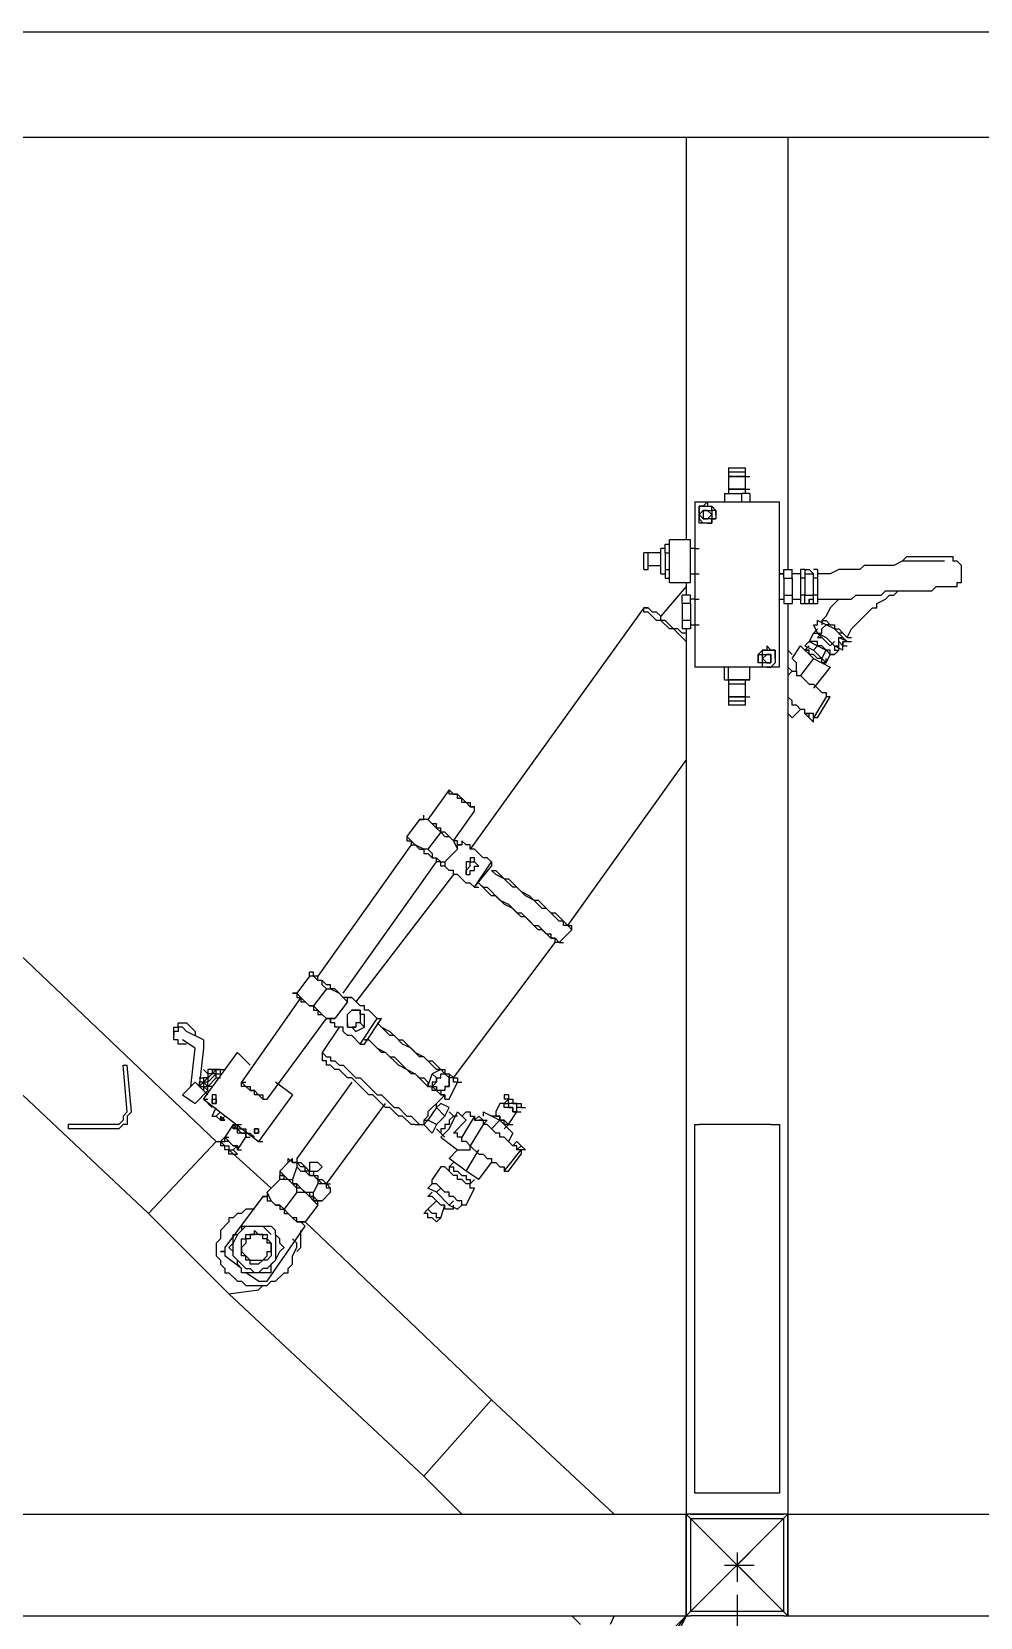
# Model space of a CAD drawing. Extents: x 41 to 1544, y 35 to 1189.
# Drawn here: x 1331.4 to 1385.1, y 559.8 to 649.7 of the extents above; entities that cross this region are included whole.
import ezdxf

# ---------------------------------------------------------------- set-up
doc = ezdxf.new("R2010")
doc.units = 0
doc.layers.add('2345-64C-02_Sort_layout', color=7, linetype='CONTINUOUS')

msp = doc.modelspace()

# ---------------------------------------------------------------- linework, layer by layer
at = {"layer": '2345-64C-02_Sort_layout', "color": 7}
for points in [[(1225.2, 649.68), (1415.04, 649.68), (1415.0399, 649.2)], [(1368.48, 643.68), (1225.2, 643.68), (1225.2, 644.16)], [(1415.04, 644.16), (1415.0399, 643.68), (1374.24, 643.68)], [(1368.48, 643.68), (1368.48, 620.88)], [(1374.24, 643.68), (1368.48, 643.68)], [(1374.24, 643.68), (1374.24, 619.2)], [(1297.4399, 629.04), (1341.84, 586.8)], [(1293.36, 624.72), (1338, 582.72)], [(1370.88, 624.96), (1370.88, 624.72)], [(1370.88, 624.96), (1370.88, 624.96)], [(1370.88, 624.96), (1371.84, 624.96)], [(1370.88, 624.72), (1370.88, 624.48)], [(1371.84, 624.72), (1370.88, 624.72)], [(1370.88, 624.48), (1371.12, 624.48)], [(1370.88, 624.48), (1370.88, 623.76), (1371.12, 623.76)], [(1370.88, 624.48), (1371.84, 624.48), (1370.88, 624.48)], [(1371.84, 624.72), (1371.84, 624.96)], [(1371.84, 624.96), (1371.84, 624.96)], [(1371.84, 624.48), (1371.84, 624.72)], [(1371.84, 624.48), (1372.08, 624.48)], [(1371.84, 623.76), (1371.84, 624.48)], [(1370.64, 623.52), (1370.64, 623.04)], [(1370.64, 623.52), (1371.6, 623.52)], [(1370.88, 623.76), (1370.88, 623.52)], [(1370.88, 623.76), (1371.84, 623.76), (1370.88, 623.76)], [(1371.6, 623.52), (1371.6, 623.04)], [(1372.08, 623.52), (1371.6, 623.52)], [(1371.84, 623.76), (1372.08, 623.76)], [(1371.84, 623.52), (1371.84, 623.76)], [(1372.08, 623.52), (1372.08, 623.04)], [(1368.96, 623.04), (1368.96, 613.68)], [(1368.96, 623.04), (1369.6801, 623.04), (1373.76, 623.04)], [(1370.16, 622.32), (1370.1599, 622.08), (1369.9199, 622.08), (1369.9199, 621.84), (1369.4399, 621.84), (1369.2, 621.84), (1369.2, 622.32), (1369.2, 622.8), (1369.4399, 622.8)], [(1369.4399, 622.8), (1369.2, 622.8), (1369.2, 622.56)], [(1369.6801, 623.04), (1369.4399, 622.8)], [(1369.4399, 622.8), (1369.9199, 622.8)], [(1369.6801, 623.04), (1369.6799, 622.8), (1369.9199, 622.8)], [(1370.16, 622.32), (1370.1599, 622.56), (1369.9199, 622.56), (1369.9199, 622.8)], [(1369.92, 622.8), (1369.9199, 622.8), (1370.1599, 622.56)], [(1373.76, 613.68), (1373.76, 623.04)], [(1369.6801, 622.56), (1369.9199, 622.56), (1369.9199, 622.08), (1369.4399, 622.08), (1369.2, 622.32), (1369.4399, 622.56), (1369.6799, 622.56)], [(1369.2, 622.56), (1369.2, 622.32)], [(1369.2, 622.32), (1369.2, 622.08)], [(1369.4399, 621.84), (1369.2, 622.08)], [(1369.6801, 622.56), (1369.4399, 622.56), (1369.4399, 622.08), (1369.6799, 622.08), (1369.9199, 622.32), (1369.6799, 622.56)], [(1369.6801, 621.84), (1369.4399, 621.84)], [(1369.6801, 621.84), (1369.6799, 621.84), (1369.9199, 621.84)], [(1369.92, 621.84), (1369.9199, 622.08), (1370.1599, 622.08)], [(1370.16, 622.56), (1370.1599, 622.56), (1370.1599, 622.32)], [(1370.16, 622.32), (1370.1599, 622.32), (1370.1599, 622.08)], [(1368.72, 620.88), (1367.52, 620.88)], [(1367.52, 619.68), (1367.52, 620.88)], [(1368.72, 619.68), (1368.72, 620.88)], [(1366.3199, 620.16), (1366.08, 620.16)], [(1366.08, 619.68), (1366.08, 620.16)], [(1367.04, 620.16), (1366.3199, 620.16)], [(1366.3199, 619.68), (1366.3199, 620.16)], [(1367.04, 619.68), (1367.0399, 620.4)], [(1367.28, 620.4), (1367.04, 620.4)], [(1367.28, 620.64), (1367.52, 620.64)], [(1367.28, 620.16), (1367.28, 620.64)], [(1367.28, 620.16), (1367.52, 620.16)], [(1367.28, 620.16), (1367.28, 619.2)], [(1368.96, 620.4), (1368.72, 620.4)], [(1368.96, 620.4), (1369.2, 620.4)], [(1368.96, 620.4), (1368.96, 618.96)], [(1375.92, 617.52), (1377.84, 617.52), (1378.08, 617.76), (1379.52, 617.76), (1379.76, 618), (1382.4, 618), (1382.64, 618.24), (1383.36, 618.24), (1383.6, 618.24), (1383.84, 618.24), (1383.84, 618.48), (1384.08, 618.48), (1384.08, 619.44), (1383.84, 619.68), (1383.6, 619.68), (1383.6, 619.92), (1380.96, 619.92), (1380.72, 619.68), (1380.24, 619.44)], [(1366.08, 619.2), (1366.08, 619.68)], [(1366.08, 619.2), (1366.3199, 619.2)], [(1366.3199, 619.2), (1366.3199, 619.68)], [(1366.3199, 619.44), (1367.04, 619.44)], [(1367.04, 618.96), (1367.0399, 619.68)], [(1367.28, 619.2), (1367.52, 619.2)], [(1367.28, 619.2), (1367.28, 618.72)], [(1367.52, 618.48), (1367.52, 619.68)], [(1368.72, 618.48), (1368.72, 619.68)], [(1374, 618.72), (1374, 619.2), (1374.48, 619.2)], [(1374.48, 618.72), (1374.48, 619.2)], [(1375.2, 619.2), (1374.96, 619.2)], [(1374.96, 619.2), (1374.96, 618.72)], [(1375.2, 619.2), (1375.2, 618.96)], [(1375.2, 619.2), (1375.4399, 619.2)], [(1375.6801, 618.96), (1375.4399, 619.2)], [(1375.92, 619.2), (1375.6801, 619.2)], [(1383.12, 619.68), (1380.72, 619.68), (1380.24, 619.44), (1378.5599, 619.44), (1378.3199, 619.2), (1377.12, 619.2), (1376.64, 618.96), (1375.9199, 618.96), (1375.92, 618.96)], [(1375.92, 619.2), (1375.9199, 618.72)], [(1367.04, 618.96), (1367.28, 618.96)], [(1368.48, 618.24), (1367.04, 616.56)], [(1367.28, 618.72), (1367.52, 618.72)], [(1367.52, 618.48), (1368.72, 618.48)], [(1368.48, 618.48), (1368.48, 617.76)], [(1368.72, 618.96), (1368.96, 618.96)], [(1368.96, 618.96), (1369.2, 618.96)], [(1373.76, 618.96), (1374, 618.96)], [(1374, 618.96), (1373.76, 618.96)], [(1373.76, 617.52), (1373.76, 618.96)], [(1374, 618.72), (1374.48, 618.72)], [(1374, 618.72), (1374, 617.76)], [(1374.96, 618.96), (1374.48, 618.96)], [(1374.48, 618.72), (1374.48, 617.76)], [(1374.96, 618.72), (1374.96, 617.76)], [(1375.2, 618.72), (1374.96, 618.72)], [(1375.2, 618.96), (1375.2, 618.24)], [(1375.2, 618.96), (1375.6799, 618.96)], [(1375.2, 618.24), (1375.2, 617.76)], [(1375.6801, 618.24), (1375.6801, 618.96)], [(1375.92, 618.72), (1375.6801, 618.72)], [(1375.6801, 617.76), (1375.6801, 618.24)], [(1375.92, 618.72), (1375.9199, 617.76)], [(1368.72, 617.28), (1368.24, 617.28), (1368.24, 617.76)], [(1368.72, 617.76), (1368.24, 617.76)], [(1368.24, 617.28), (1368.24, 616.32)], [(1368.72, 617.28), (1368.72, 617.76)], [(1368.96, 617.52), (1368.72, 617.52)], [(1368.72, 617.28), (1368.72, 616.32)], [(1368.96, 617.52), (1369.2, 617.52)], [(1368.96, 617.52), (1368.96, 616.08)], [(1373.76, 617.52), (1374, 617.52)], [(1373.76, 617.52), (1374, 617.52)], [(1374, 617.76), (1374.48, 617.76)], [(1374, 617.76), (1374, 617.28)], [(1374, 617.28), (1374.48, 617.28)], [(1374.24, 617.28), (1374.24, 565.68)], [(1374.48, 617.76), (1374.48, 617.28)], [(1374.48, 617.52), (1374.96, 617.52)], [(1375.2, 617.76), (1374.96, 617.76)], [(1374.96, 617.76), (1374.96, 617.28)], [(1374.96, 617.28), (1375.2, 617.28)], [(1375.2, 617.76), (1375.6799, 617.76)], [(1375.2, 617.28), (1375.2, 617.76)], [(1375.2, 617.28), (1375.2, 617.76)], [(1375.2, 617.28), (1375.4399, 617.28)], [(1375.2, 617.28), (1375.4399, 617.28)], [(1375.4399, 617.52), (1375.4399, 617.28)], [(1375.4399, 617.52), (1375.6801, 617.52)], [(1375.4399, 617.28), (1375.4399, 617.52)], [(1375.4399, 617.28), (1375.6801, 617.28), (1375.92, 617.28)], [(1375.4399, 617.28), (1375.6801, 617.28)], [(1375.6801, 617.76), (1375.6799, 617.76)], [(1375.6801, 617.28), (1375.6801, 617.76)], [(1375.6801, 617.28), (1375.6801, 617.76)], [(1375.92, 617.76), (1375.6801, 617.76)], [(1375.6801, 617.28), (1375.92, 617.28)], [(1375.92, 617.76), (1375.9199, 617.28)], [(1377.12, 617.52), (1376.64, 617.04), (1376.4, 616.56), (1376.1599, 616.32)], [(1377.6, 615.36), (1377.84, 615.84), (1379.0399, 617.04), (1379.28, 617.04), (1379.28, 617.28), (1379.76, 617.52), (1380, 617.76), (1380.24, 617.76), (1380.48, 618), (1380.72, 618)], [(1366.08, 617.04), (1356.24, 603.36)], [(1366.08, 617.04), (1366.3199, 617.04)], [(1368.48, 615.12), (1367.76, 615.84), (1367.52, 615.84), (1367.0399, 616.32), (1366.7999, 616.32), (1366.3199, 616.8), (1366.08, 616.8), (1366.08, 617.04)], [(1368.48, 615.6), (1368.24, 615.6), (1368, 615.84), (1367.76, 615.84), (1367.28, 616.32), (1367.0399, 616.32), (1367.0399, 616.56), (1366.7999, 616.8), (1366.5599, 616.8), (1366.3199, 617.04), (1366.08, 617.04)], [(1368.48, 615.12), (1367.76, 615.84), (1367.52, 615.84), (1367.0399, 616.32), (1366.7999, 616.32), (1366.3199, 616.8), (1366.08, 616.8), (1366.08, 617.04)], [(1368.72, 616.32), (1368.24, 616.32)], [(1368.24, 616.32), (1368.24, 615.84)], [(1368.72, 616.32), (1368.72, 615.84)], [(1375.6801, 616.08), (1375.9199, 616.08), (1375.9199, 616.32)], [(1376.4, 616.08), (1375.92, 616.32)], [(1376.16, 616.32), (1376.16, 616.08)], [(1376.16, 616.32), (1376.4, 616.32), (1376.64, 616.08)], [(1368.72, 615.84), (1368.24, 615.84)], [(1368.48, 615.84), (1368.48, 565.68)], [(1368.72, 616.08), (1368.96, 616.08)], [(1368.96, 616.08), (1369.2, 616.08)], [(1375.6801, 615.6), (1375.4399, 615.12)], [(1375.6801, 616.08), (1375.92, 615.6)], [(1375.92, 615.84), (1375.6801, 615.6)], [(1375.6801, 615.6), (1375.9199, 615.6), (1376.1599, 615.36)], [(1375.92, 615.6), (1376.1599, 615.6), (1376.1599, 615.84), (1376.4, 616.08)], [(1375.92, 615.6), (1376.4, 615.36)], [(1376.16, 615.6), (1375.92, 615.36)], [(1376.88, 615.84), (1376.4, 616.08)], [(1376.64, 616.08), (1376.4, 616.08)], [(1376.64, 616.08), (1376.88, 616.08), (1376.88, 615.84), (1377.12, 615.84), (1377.36, 615.6)], [(1377.36, 615.36), (1376.88, 615.84)], [(1377.36, 615.6), (1377.12, 615.6)], [(1377.36, 615.6), (1377.6, 615.36)], [(1372.5601, 614.16), (1372.5599, 614.4), (1372.7999, 614.4), (1372.7999, 614.64)], [(1372.8, 614.64), (1372.7999, 614.64), (1372.5599, 614.4)], [(1373.04, 614.88), (1373.0399, 614.64), (1372.7999, 614.64)], [(1372.8, 614.64), (1373.28, 614.64)], [(1373.04, 614.88), (1373.28, 614.64)], [(1373.52, 614.16), (1373.52, 614.64), (1373.28, 614.64)], [(1373.28, 614.64), (1373.52, 614.64), (1373.52, 614.4)], [(1374.48, 614.4), (1374.24, 614.64)], [(1374.72, 613.44), (1374.72, 613.92), (1374.48, 614.16), (1374.96, 614.88)], [(1374.96, 614.88), (1375.6801, 614.16)], [(1375.2, 614.88), (1375.4399, 615.12), (1375.92, 614.88)], [(1375.4399, 614.88), (1375.2, 614.64), (1375.4399, 614.64)], [(1375.2, 614.88), (1375.6801, 614.64)], [(1376.4, 613.92), (1376.1599, 613.92), (1376.1599, 614.16), (1375.9199, 614.16), (1375.6799, 614.4), (1375.4399, 614.4), (1375.4399, 614.64), (1375.2, 614.64)], [(1376.64, 614.4), (1376.88, 614.4), (1376.64, 614.4), (1376.64, 614.64), (1376.4, 614.64), (1376.1599, 614.88), (1375.9199, 614.88), (1375.9199, 615.12), (1375.4399, 615.12)], [(1375.6801, 614.64), (1375.92, 614.88), (1376.4, 614.64)], [(1375.6801, 614.64), (1376.16, 614.16)], [(1375.92, 615.36), (1376.1599, 615.36), (1376.64, 614.88)], [(1376.16, 614.16), (1376.4, 614.64)], [(1376.4, 615.36), (1376.88, 614.88)], [(1376.4, 613.92), (1376.64, 614.4), (1376.4, 614.64)], [(1376.88, 615.12), (1376.64, 614.88)], [(1376.88, 614.88), (1377.12, 614.88), (1377.12, 615.12)], [(1377.36, 614.64), (1376.88, 614.88)], [(1376.88, 614.88), (1376.88, 614.64), (1377.12, 614.64)], [(1376.88, 614.4), (1377.12, 614.64)], [(1377.12, 615.36), (1377.36, 615.36)], [(1377.12, 615.12), (1377.12, 615.36)], [(1377.6, 615.12), (1377.12, 615.36)], [(1377.36, 614.88), (1377.12, 615.12)], [(1377.12, 614.64), (1377.12, 614.88)], [(1377.6, 615.12), (1377.36, 615.36)], [(1377.36, 614.88), (1377.36, 615.12)], [(1377.36, 615.12), (1377.6, 615.12)], [(1377.36, 615.12), (1377.6, 615.12)], [(1377.36, 615.12), (1377.36, 614.88), (1377.6, 614.88)], [(1377.36, 614.88), (1377.6, 614.88)], [(1377.36, 614.64), (1377.36, 614.88)], [(1377.6, 615.36), (1377.84, 615.36)], [(1377.6, 615.12), (1377.84, 615.12)], [(1373.76, 613.68), (1373.04, 613.68), (1368.96, 613.68)], [(1370.64, 612.96), (1370.64, 613.68)], [(1372.08, 612.96), (1370.88, 612.96), (1370.88, 613.68)], [(1372.08, 612.96), (1372.08, 613.68)], [(1372.5601, 614.4), (1372.5599, 614.4), (1372.5599, 614.16)], [(1373.52, 614.16), (1373.52, 613.92), (1373.28, 613.68), (1372.7999, 613.68), (1372.7999, 613.92), (1372.5599, 613.92), (1372.5599, 614.16)], [(1372.5601, 614.16), (1372.5599, 614.16), (1372.5599, 613.92)], [(1372.8, 613.68), (1372.7999, 613.92), (1372.5599, 613.92)], [(1373.04, 614.4), (1372.7999, 614.16), (1373.0399, 613.92), (1373.28, 613.92), (1373.28, 614.4), (1373.0399, 614.4), (1373.28, 614.4), (1373.28, 613.92), (1372.7999, 613.92), (1372.7999, 614.4), (1373.0399, 614.4)], [(1373.04, 613.68), (1373.0399, 613.68), (1372.7999, 613.68)], [(1373.04, 613.68), (1373.28, 613.68)], [(1373.28, 613.68), (1373.52, 613.92)], [(1373.52, 614.4), (1373.52, 614.4), (1373.52, 614.16)], [(1373.52, 614.16), (1373.52, 613.92)], [(1374.24, 613.68), (1374.48, 613.44)], [(1375.6801, 614.16), (1374.96, 613.2)], [(1375.6801, 614.16), (1376.64, 613.68)], [(1376.64, 613.68), (1375.6801, 612.48)], [(1376.4, 613.92), (1376.16, 614.16)], [(1376.16, 613.92), (1376.4, 613.92)], [(1376.4, 613.92), (1376.4, 614.16)], [(1370.64, 612.96), (1370.88, 612.96)], [(1370.88, 612.96), (1370.88, 612.72)], [(1370.88, 612.96), (1371.12, 612.96)], [(1370.88, 612.96), (1371.84, 612.96)], [(1370.88, 612.72), (1370.88, 612)], [(1371.84, 612.72), (1370.88, 612.72)], [(1371.84, 612.72), (1371.84, 612.96)], [(1371.84, 612.96), (1372.08, 612.96)], [(1371.84, 612), (1371.84, 612.72)], [(1374.24, 613.2), (1374.48, 613.44), (1374.72, 613.44), (1374.72, 613.2), (1374.96, 613.2), (1375.4399, 612.72), (1375.6799, 612.72), (1376.1599, 612.24), (1376.4, 612.24), (1376.4, 612)], [(1370.88, 612), (1371.12, 612)], [(1370.88, 612), (1370.88, 611.76)], [(1370.88, 612), (1371.84, 612), (1370.88, 612)], [(1371.84, 612), (1372.08, 612)], [(1371.84, 611.76), (1371.84, 612)], [(1376.4, 612), (1375.6801, 610.8), (1375.6799, 611.04), (1375.2, 611.04), (1375.2, 611.28), (1374.96, 611.28), (1374.72, 611.52), (1374.48, 611.52), (1374.48, 611.76), (1374.24, 612)], [(1375.92, 610.8), (1376.64, 612)], [(1376.64, 612), (1376.4, 612)], [(1370.88, 611.76), (1370.88, 611.52)], [(1370.88, 611.76), (1371.84, 611.76)], [(1370.88, 611.52), (1370.88, 611.52)], [(1371.84, 611.52), (1370.88, 611.52)], [(1371.84, 611.52), (1371.84, 611.76)], [(1371.84, 611.52), (1371.84, 611.52)], [(1374.48, 610.8), (1374.24, 611.04)], [(1374.48, 610.8), (1374.96, 611.28)], [(1375.4399, 610.8), (1375.2, 611.04), (1375.4399, 611.04)], [(1375.4399, 610.8), (1375.4399, 611.04)], [(1375.6801, 610.56), (1375.4399, 610.8)], [(1375.92, 610.8), (1375.6799, 610.8)], [(1375.6801, 610.56), (1375.6801, 610.8)], [(1361.76, 599.04), (1368.48, 608.4)], [(1355.04, 606.72), (1353.84, 605.04)], [(1356.48, 605.52), (1356.48, 605.76), (1356.24, 605.76), (1356, 606), (1355.76, 606), (1355.76, 606.24), (1355.52, 606.24), (1355.52, 606.48), (1355.0399, 606.48), (1355.0399, 606.72)], [(1355.28, 606.48), (1355.04, 606.72)], [(1355.28, 606.48), (1355.52, 606.48), (1356, 606), (1356.24, 606), (1356.24, 605.76), (1356.48, 605.76)], [(1356.48, 605.52), (1356.48, 605.76)], [(1353.36, 605.04), (1352.64, 604.08)], [(1353.36, 605.04), (1353.6, 605.04), (1353.6, 605.28)], [(1354.08, 604.8), (1353.84, 605.04), (1353.36, 605.04)], [(1354.08, 604.8), (1353.84, 605.04), (1353.6, 605.04), (1353.6, 605.28)], [(1354.5601, 604.32), (1354.3199, 604.56), (1354.08, 604.8)], [(1355.04, 604.08), (1354.7999, 604.32), (1354.5599, 604.32), (1354.5599, 604.56), (1354.3199, 604.56), (1354.3199, 604.8), (1354.08, 604.8)], [(1355.28, 603.84), (1356.48, 605.52)], [(1353.12, 603.6), (1352.88, 603.84), (1352.64, 604.08)], [(1352.64, 604.08), (1352.64, 604.08), (1352.64, 603.84), (1352.88, 603.84), (1352.88, 603.6), (1353.12, 603.6)], [(1354.5601, 604.32), (1353.84, 603.36), (1353.6, 603.36), (1353.12, 603.6)], [(1354.5601, 604.32), (1354.7999, 604.08), (1355.0399, 604.08)], [(1355.04, 604.08), (1355.28, 603.84), (1355.52, 603.36), (1354.8, 602.64)], [(1355.52, 603.36), (1355.52, 603.6), (1355.76, 603.6), (1355.52, 603.6), (1355.52, 603.84), (1355.28, 603.84), (1355.0399, 604.08)], [(1355.76, 603.84), (1355.76, 603.6)], [(1357.4399, 602.64), (1357.2, 602.88), (1356.96, 602.88), (1356.48, 603.36), (1356.24, 603.36), (1356.24, 603.6), (1356, 603.6), (1355.76, 603.84)], [(1352.88, 603.6), (1347.6, 596.16)], [(1353.12, 603.6), (1353.36, 603.36), (1353.6, 603.36), (1353.6, 603.12), (1353.84, 603.12), (1354.08, 602.88), (1354.3199, 602.88)], [(1353.84, 603.36), (1354.08, 603.12), (1354.08, 602.88), (1354.3199, 602.88)], [(1354.3199, 602.88), (1354.5599, 602.64), (1354.7999, 602.64)], [(1354.8, 602.64), (1354.7999, 602.4), (1354.5599, 602.4), (1354.5599, 602.64), (1354.3199, 602.64), (1354.3199, 602.88)], [(1356.48, 602.16), (1356.48, 602.4), (1356.72, 602.4), (1356.48, 602.64), (1356.48, 602.88), (1356.24, 602.88), (1356.24, 602.64), (1356, 602.64), (1356, 601.92), (1356.24, 601.92), (1356.24, 602.16), (1356.48, 602.16)], [(1349.04, 595.2), (1354.3199, 602.64)], [(1356.48, 601.2), (1356.24, 601.44), (1356, 601.44), (1355.52, 601.92), (1355.28, 601.92), (1355.28, 602.16), (1355.0399, 602.16), (1354.7999, 602.4)], [(1356, 601.92), (1356, 602.16), (1356.24, 602.4), (1356.24, 602.64), (1356.48, 602.64)], [(1356.48, 601.2), (1357.4399, 602.64), (1357.4399, 602.4)], [(1356.48, 601.2), (1357.4399, 602.4)], [(1358.88, 601.2), (1358.64, 601.2), (1358.1599, 601.68), (1357.6799, 601.92), (1357.4399, 602.16)], [(1357.4399, 602.16), (1357.6799, 602.16), (1358.1599, 601.68), (1358.4, 601.68), (1358.88, 601.2)], [(1355.28, 601.92), (1349.76, 594.72)], [(1356.48, 601.2), (1356.72, 601.2)], [(1356.72, 601.44), (1356.96, 601.2), (1357.2, 601.2), (1357.9199, 600.48), (1358.4, 600.24)], [(1358.16, 600.24), (1357.6799, 600.72), (1357.4399, 600.72), (1356.72, 601.44)], [(1362, 598.8), (1361.76, 599.04), (1361.52, 599.04), (1361.52, 599.28), (1361.28, 599.28), (1360.5599, 600), (1360.3199, 600), (1359.84, 600.48), (1359.36, 600.72), (1358.88, 601.2), (1359.12, 600.96), (1359.6, 600.72), (1359.84, 600.48), (1360.08, 600.48), (1360.7999, 599.76), (1361.0399, 599.76), (1361.76, 599.04), (1362, 599.04)], [(1361.28, 598.08), (1361.0399, 598.08), (1361.0399, 598.32), (1360.7999, 598.32), (1360.3199, 598.8), (1360.08, 598.8), (1359.36, 599.52), (1359.12, 599.52), (1358.64, 600), (1358.1599, 600.24)], [(1358.4, 600.24), (1358.88, 599.76), (1359.12, 599.76), (1359.84, 599.04), (1360.08, 599.04), (1360.5599, 598.56), (1360.7999, 598.56), (1360.7999, 598.32), (1361.0399, 598.32), (1361.28, 598.08)], [(1361.28, 598.08), (1362, 598.8)], [(1362, 598.8), (1362, 599.04)], [(1355.28, 590.4), (1361.04, 598.08)], [(1361.28, 598.08), (1361.52, 598.08)], [(1347.12, 596.16), (1346.4, 595.2)], [(1347.12, 596.16), (1347.12, 596.4)], [(1347.6, 595.92), (1347.6, 596.16), (1347.36, 596.16), (1347.36, 596.4), (1347.12, 596.4)], [(1347.6, 595.92), (1347.36, 596.16), (1347.12, 596.16)], [(1348.08, 595.44), (1347.84, 595.68), (1347.84, 595.92), (1347.6, 595.92)], [(1348.8, 595.2), (1348.5599, 595.44), (1348.3199, 595.44), (1348.3199, 595.68), (1348.08, 595.68), (1347.84, 595.92), (1347.6, 595.92)], [(1346.64, 594.96), (1343.28, 590.16), (1343.52, 590.16)], [(1346.4, 595.2), (1346.1599, 595.2), (1346.4, 595.2), (1346.4, 594.96), (1346.64, 594.96), (1346.64, 594.72), (1346.88, 594.72)], [(1346.88, 594.72), (1346.64, 594.96), (1346.4, 595.2)], [(1348.08, 595.44), (1347.36, 594.48), (1347.12, 594.48), (1346.88, 594.72)], [(1348.08, 595.44), (1348.3199, 595.44), (1348.7999, 595.2)], [(1348.8, 595.2), (1349.0399, 594.96), (1349.28, 594.72), (1348.5601, 593.76)], [(1349.28, 594.72), (1349.28, 594.96), (1349.0399, 594.96), (1348.7999, 595.2)], [(1349.28, 594.96), (1349.52, 594.96)], [(1350.96, 593.76), (1350.48, 594.24), (1350.24, 594.24), (1350.24, 594.48), (1350, 594.48), (1349.52, 594.96), (1349.28, 594.96)], [(1346.88, 594.72), (1347.12, 594.48), (1347.36, 594.48), (1347.36, 594.24), (1347.6, 594.24), (1347.6, 594), (1347.84, 594)], [(1347.36, 594.48), (1347.6, 594.24), (1347.84, 594)], [(1347.84, 594), (1348.08, 593.76), (1348.5599, 593.76)], [(1348.5601, 593.76), (1348.3199, 593.76), (1348.3199, 593.52), (1348.3199, 593.76), (1348.08, 593.76), (1347.84, 594)], [(1349.28, 593.28), (1349.28, 593.76), (1349.28, 594), (1349.52, 594.24), (1350, 594.24)], [(1349.52, 594.24), (1349.28, 594)], [(1349.28, 593.76), (1349.28, 594)], [(1349.76, 594.24), (1349.52, 594.24)], [(1350, 594.24), (1349.76, 594.24)], [(1350, 594.24), (1350, 593.76)], [(1350, 594), (1350, 594.24)], [(1350, 594), (1350, 593.76)], [(1350.24, 594), (1350, 594)], [(1350.24, 593.28), (1350.24, 594)], [(1340.16, 592.32), (1339.6799, 592.32), (1339.6799, 592.56), (1339.4399, 592.56), (1339.4399, 593.28), (1339.6799, 593.28), (1339.6799, 593.52), (1340.1599, 593.52), (1340.64, 593.04), (1340.64, 592.8)], [(1340.16, 593.04), (1339.9199, 593.28), (1339.6799, 593.28), (1339.6799, 593.04), (1339.4399, 593.04), (1339.4399, 592.8)], [(1341.12, 592.56), (1340.16, 593.04)], [(1344.72, 589.2), (1348.08, 593.76)], [(1348.8, 593.28), (1347.84, 591.84), (1347.84, 591.36)], [(1350, 592.32), (1349.52, 592.8), (1349.28, 592.8), (1349.0399, 593.04), (1349.0399, 593.28), (1348.5599, 593.28), (1348.5599, 593.52), (1348.3199, 593.52)], [(1349.28, 593.52), (1349.28, 593.52), (1349.28, 593.76)], [(1349.28, 593.52), (1349.28, 593.52), (1349.28, 593.28)], [(1349.28, 593.28), (1349.76, 593.28)], [(1349.28, 593.28), (1349.52, 593.28)], [(1349.76, 593.04), (1349.52, 593.28)], [(1349.76, 593.28), (1349.76, 593.28), (1349.52, 593.28)], [(1350, 593.76), (1350, 593.52), (1349.76, 593.52), (1349.76, 593.28)], [(1350, 593.52), (1349.76, 593.52), (1349.76, 593.28)], [(1349.76, 593.04), (1350.24, 593.28)], [(1350, 593.76), (1350, 593.52)], [(1350, 592.32), (1350.96, 593.76), (1351.2, 593.76)], [(1350.24, 593.28), (1350, 593.52)], [(1350.24, 592.32), (1351.2, 593.76)], [(1354.5601, 590.88), (1354.3199, 590.88), (1353.6, 591.6), (1353.36, 591.6), (1352.88, 592.08), (1352.4, 592.32), (1351.9199, 592.8), (1351.6799, 592.8), (1350.96, 593.52), (1351.2, 593.28), (1351.6799, 593.04), (1352.1599, 592.56), (1352.4, 592.56), (1353.12, 591.84), (1353.6, 591.6), (1353.84, 591.36), (1354.08, 591.36), (1354.5599, 590.88), (1354.7999, 590.88), (1354.7999, 590.64), (1355.0399, 590.64), (1355.28, 590.4), (1355.52, 590.4), (1355.52, 590.16)], [(1340.4, 589.92), (1340.64, 592.08), (1339.92, 592.56)], [(1341.12, 592.56), (1341.12, 592.08), (1340.88, 589.92)], [(1350, 592.32), (1350.24, 592.32)], [(1350.24, 592.56), (1350.48, 592.56), (1350.96, 592.08), (1351.4399, 591.84), (1351.6799, 591.6), (1351.9199, 591.6), (1352.64, 590.88), (1353.12, 590.64), (1353.36, 590.4), (1353.6, 590.4), (1353.84, 590.16), (1353.84, 589.92)], [(1354.8, 589.2), (1354.7999, 589.44), (1354.5599, 589.44), (1354.3199, 589.68), (1354.08, 589.68), (1354.08, 589.92), (1353.84, 589.92), (1353.12, 590.64), (1352.88, 590.64), (1352.64, 590.88), (1352.1599, 591.12), (1351.4399, 591.84), (1351.2, 591.84), (1350.48, 592.56), (1350.24, 592.56)], [(1341.12, 589.2), (1343.04, 591.84)], [(1343.76, 591.12), (1343.04, 591.84)], [(1347.84, 591.84), (1348.08, 591.6), (1348.3199, 591.6), (1348.3199, 591.36), (1348.5599, 591.36), (1348.7999, 591.12), (1349.0399, 591.12), (1349.76, 590.4), (1350, 590.4), (1350.96, 589.44), (1351.2, 589.44), (1351.9199, 588.72), (1352.1599, 588.72), (1352.64, 588.24), (1352.88, 588.24), (1353.12, 588), (1353.12, 588), (1353.36, 587.76), (1353.6, 587.76)], [(1353.12, 587.76), (1352.88, 587.76), (1352.4, 588.24), (1352.1599, 588.24), (1351.6799, 588.72), (1351.4399, 588.72), (1350.72, 589.44), (1350.48, 589.44), (1349.52, 590.4), (1349.28, 590.4), (1348.7999, 590.88), (1348.5599, 590.88), (1348.3199, 591.12), (1348.08, 591.12), (1348.08, 591.36), (1347.84, 591.36)], [(1336.8, 588.48), (1336.5601, 591.12), (1336.8, 591.12)], [(1337.04, 588.48), (1336.8, 591.12)], [(1341.6, 590.88), (1341.6, 590.64), (1341.36, 590.64), (1341.36, 590.4), (1341.12, 590.4), (1341.12, 590.16), (1340.88, 590.16)], [(1340.88, 590.4), (1341.12, 590.4)], [(1341.36, 590.4), (1341.12, 590.4), (1341.12, 590.16), (1340.88, 589.92)], [(1341.36, 590.64), (1341.12, 590.88)], [(1341.84, 590.88), (1341.6, 590.88), (1341.6, 590.64), (1341.36, 590.4), (1341.36, 590.16), (1341.12, 590.16), (1341.12, 589.92)], [(1341.6, 590.88), (1341.6, 590.64), (1341.12, 590.16), (1341.12, 589.92)], [(1341.6, 590.88), (1341.6, 590.64), (1341.36, 590.4), (1341.36, 590.16), (1341.12, 590.16), (1341.12, 589.92)], [(1341.6, 590.88), (1341.6, 590.64), (1341.36, 590.64), (1341.36, 590.4), (1341.12, 590.16), (1341.12, 589.92)], [(1341.12, 589.92), (1341.36, 589.92), (1341.36, 590.16), (1341.84, 590.64), (1341.84, 590.88), (1342.08, 590.88)], [(1341.6, 590.64), (1341.12, 590.16)], [(1341.6, 590.88), (1341.36, 590.88), (1341.36, 590.4)], [(1341.36, 589.68), (1341.36, 589.92), (1341.84, 590.4), (1341.84, 590.64), (1342.08, 590.64), (1342.08, 590.88)], [(1341.84, 590.88), (1341.6, 590.88)], [(1341.6, 590.88), (1341.84, 590.88)], [(1341.6, 590.88), (1341.84, 590.88)], [(1341.6, 590.88), (1341.84, 590.88)], [(1341.6, 590.88), (1341.84, 590.88)], [(1341.6, 590.64), (1341.84, 590.88)], [(1341.84, 590.64), (1341.6, 590.64)], [(1341.84, 590.88), (1342.08, 590.88)], [(1342.08, 590.88), (1341.84, 590.88)], [(1341.84, 590.4), (1342.08, 590.4)], [(1342.08, 590.88), (1342.3199, 590.88)], [(1342.08, 590.64), (1342.08, 590.88)], [(1353.84, 589.92), (1354.08, 590.64), (1354.3199, 590.4)], [(1354.5601, 590.88), (1354.08, 590.64)], [(1354.3199, 590.4), (1354.3199, 590.4), (1354.3199, 590.16), (1354.08, 589.92)], [(1354.3199, 590.4), (1354.3199, 590.4), (1354.5599, 590.4), (1354.5599, 590.64)], [(1354.3199, 590.16), (1354.3199, 590.4), (1354.5599, 590.4), (1354.5599, 590.64)], [(1354.5601, 590.64), (1354.5599, 590.64), (1354.7999, 590.64)], [(1354.5601, 590.88), (1354.8, 590.64)], [(1354.5601, 590.64), (1354.7999, 590.64), (1355.0399, 590.64), (1355.0399, 590.16)], [(1354.8, 590.64), (1354.7999, 590.64)], [(1355.04, 590.16), (1355.0399, 590.4), (1355.0399, 590.4), (1354.7999, 590.64)], [(1355.52, 590.16), (1355.28, 590.16), (1355.28, 590.4), (1355.0399, 590.4)], [(1340.64, 590.16), (1339.92, 589.44)], [(1339.92, 589.44), (1340.64, 588.96)], [(1340.64, 590.16), (1341.12, 589.68)], [(1341.36, 589.68), (1340.64, 588.96)], [(1340.88, 590.16), (1340.88, 589.92), (1341.12, 589.92)], [(1341.36, 589.92), (1341.12, 590.16)], [(1341.12, 590.16), (1341.12, 589.92)], [(1341.12, 589.92), (1341.36, 589.92)], [(1341.12, 589.92), (1341.36, 589.92)], [(1341.12, 589.92), (1341.36, 589.92)], [(1341.12, 589.92), (1341.36, 589.92)], [(1341.12, 589.92), (1341.36, 589.68)], [(1341.12, 589.92), (1341.12, 589.68)], [(1341.36, 589.44), (1341.12, 589.68)], [(1341.6, 589.92), (1341.36, 589.92)], [(1341.6, 588.96), (1341.84, 588.96), (1341.84, 589.44), (1341.6, 589.44), (1341.6, 588.96)], [(1343.28, 590.16), (1343.52, 589.92), (1343.76, 589.92), (1343.76, 589.68), (1344, 589.68), (1344.24, 589.44), (1344.48, 589.44), (1344.48, 589.2), (1344.72, 589.2)], [(1344.48, 589.2), (1344.24, 589.44), (1344, 589.44), (1344, 589.68), (1343.76, 589.68), (1343.52, 589.92), (1343.28, 589.92), (1343.28, 590.16)], [(1346.16, 589.44), (1344.24, 586.8)], [(1346.16, 589.44), (1345.2, 590.16)], [(1349.52, 590.16), (1346.4, 585.84)], [(1353.84, 589.92), (1354.08, 589.92)], [(1354.3199, 590.16), (1354.08, 590.16), (1354.08, 589.92), (1354.3199, 589.92), (1354.3199, 589.68)], [(1354.3199, 589.68), (1354.08, 589.92)], [(1355.04, 590.16), (1355.0399, 589.92), (1354.7999, 589.92), (1354.7999, 589.68), (1354.3199, 589.68)], [(1354.8, 589.68), (1354.5599, 589.68), (1354.3199, 589.68)], [(1354.5601, 589.68), (1354.5599, 589.44), (1354.7999, 589.44), (1354.7999, 589.2), (1355.0399, 589.2)], [(1354.5601, 589.2), (1354.8, 589.44)], [(1354.8, 589.92), (1354.7999, 589.92), (1354.7999, 589.68)], [(1354.8, 589.92), (1355.0399, 589.92), (1355.0399, 590.16)], [(1355.04, 589.2), (1355.52, 590.16)], [(1355.52, 590.16), (1355.76, 590.16)], [(1358.16, 589.44), (1358.16, 589.2), (1358.1599, 589.2)], [(1358.4, 589.44), (1358.1599, 589.44)], [(1358.4, 589.44), (1358.4, 589.2), (1358.64, 589.2), (1358.64, 588.96), (1359.12, 588.96), (1359.12, 588.72)], [(1337.04, 588.48), (1336.7999, 588.24), (1336.7999, 587.76), (1336.5599, 587.76), (1336.3199, 587.52), (1336.08, 587.52)], [(1336.8, 588.48), (1336.5599, 588.24), (1336.5599, 588), (1336.3199, 587.76), (1336.08, 587.76)], [(1341.12, 589.2), (1344.24, 586.8)], [(1341.12, 589.2), (1344.24, 586.8)], [(1341.12, 589.2), (1341.36, 589.2)], [(1341.6, 588.72), (1341.36, 588.96)], [(1341.6, 589.2), (1341.84, 589.2), (1341.84, 588.96), (1341.6, 588.96), (1341.6, 589.2)], [(1341.6, 588.24), (1341.84, 588.72)], [(1341.84, 588.24), (1342.08, 588.48)], [(1344.48, 589.2), (1344.72, 589.2)], [(1348.08, 584.4), (1351.4399, 588.96)], [(1354.5601, 589.2), (1353.84, 588.48), (1353.84, 588.24), (1353.6, 588), (1353.6, 587.76)], [(1354.3199, 588.72), (1353.84, 588)], [(1354.3199, 588.72), (1354.3199, 588.96)], [(1354.8, 588.24), (1354.3199, 588.72), (1354.5601, 588.96)], [(1355.04, 588.72), (1354.5601, 588.96)], [(1354.8, 589.2), (1355.04, 589.2)], [(1354.8, 588.24), (1355.04, 588.72)], [(1355.52, 588.24), (1355.28, 588.24), (1355.04, 588.48)], [(1355.04, 587.52), (1355.52, 588.48)], [(1356, 588), (1355.52, 588.48)], [(1356, 588.48), (1355.76, 588.24)], [(1356, 588.48), (1356.24, 588.48), (1356.24, 588.24), (1356.48, 588.24)], [(1356.96, 588.48), (1356.96, 588.24)], [(1356.96, 588.48), (1357.92, 588)], [(1357.6801, 588.48), (1357.6799, 588.24), (1357.9199, 588.24), (1357.9199, 588), (1358.1599, 588), (1358.4, 587.76), (1358.1599, 587.76), (1358.1599, 588), (1357.9199, 588), (1357.9199, 588.24), (1357.6799, 588.24)], [(1357.92, 588.96), (1357.6801, 588.48), (1357.6801, 588.24)], [(1358.16, 588.96), (1358.4, 588.96), (1358.4, 588.72), (1358.64, 588.72), (1358.64, 588.48), (1358.88, 588.48), (1358.64, 588.48), (1358.64, 588.72), (1358.1599, 588.72), (1358.1599, 588.96), (1357.9199, 588.96)], [(1358.16, 588.96), (1357.92, 588.96)], [(1359.12, 588.72), (1358.88, 588.72), (1358.88, 588.96), (1358.4, 588.96), (1358.4, 589.2), (1358.1599, 589.2)], [(1358.4, 589.2), (1358.16, 588.96)], [(1358.4, 587.76), (1358.88, 588.48)], [(1358.88, 588.48), (1358.88, 588.72)], [(1358.88, 588.48), (1359.12, 588.48)], [(1359.12, 588.72), (1359.36, 588.72)], [(1336.08, 587.76), (1333.4399, 587.76)], [(1333.4399, 587.76), (1333.4399, 587.52)], [(1341.6, 588.24), (1341.84, 588.24)], [(1341.84, 588.24), (1342.08, 588)], [(1342.08, 588), (1342.3199, 588.24)], [(1342.08, 588), (1342.3199, 588.24)], [(1342.3199, 588), (1342.08, 588.24), (1342.08, 588), (1342.3199, 588)], [(1342.08, 588), (1342.3199, 588), (1342.08, 588)], [(1342.08, 588), (1342.3199, 588)], [(1342.8, 587.76), (1342.3199, 587.04)], [(1343.52, 587.04), (1343.52, 587.28), (1343.0399, 587.28), (1343.0399, 587.52), (1342.7999, 587.52), (1342.7999, 587.76)], [(1342.8, 587.76), (1343.04, 587.76)], [(1343.04, 587.76), (1342.8, 587.52)], [(1342.8, 587.76), (1343.28, 587.28), (1343.52, 587.28), (1343.52, 587.04)], [(1343.04, 587.76), (1343.0399, 587.52), (1343.52, 587.52), (1343.52, 587.28)], [(1343.04, 587.76), (1343.28, 587.76)], [(1353.12, 587.76), (1353.6, 587.76)], [(1353.6, 588), (1353.84, 588)], [(1353.84, 588), (1353.6, 587.76)], [(1354.08, 587.28), (1353.6, 587.76)], [(1354.3199, 587.76), (1353.84, 588)], [(1354.3199, 587.76), (1354.08, 587.28)], [(1354.8, 588.24), (1354.3199, 587.76)], [(1355.28, 588.24), (1355.0399, 588), (1355.0399, 587.76), (1354.7999, 587.76), (1354.7999, 587.52), (1354.5599, 587.52), (1354.5599, 587.28)], [(1356, 588), (1355.28, 587.28)], [(1356.48, 588.24), (1355.76, 587.04)], [(1356.96, 587.76), (1356.24, 586.56)], [(1356.48, 588.24), (1356.48, 588), (1356.96, 588), (1356.96, 587.76)], [(1356.72, 588.24), (1356.48, 588)], [(1356.72, 588.24), (1356.96, 588)], [(1356.96, 588), (1356.72, 588)], [(1356.96, 588), (1357.2, 588), (1356.96, 587.76)], [(1359.12, 586.32), (1358.88, 586.32), (1358.88, 586.56), (1358.64, 586.56), (1358.1599, 587.04), (1357.9199, 587.04), (1357.9199, 587.28), (1357.6799, 587.28), (1357.2, 587.76), (1356.96, 587.76)], [(1357.6801, 588.24), (1357.4399, 588.24)], [(1357.92, 588), (1357.4399, 587.52)], [(1357.92, 588), (1358.64, 587.28), (1358.4, 586.8)], [(1358.16, 587.52), (1358.4, 587.76)], [(1358.4, 587.76), (1358.64, 587.76)], [(1369.2, 566.88), (1368.96, 566.88), (1368.96, 587.76), (1369.2, 587.76)], [(1373.28, 587.76), (1369.2, 587.76)], [(1373.76, 587.76), (1373.76, 566.88), (1373.28, 566.88)], [(1373.28, 587.76), (1373.76, 587.76)], [(1336.08, 587.52), (1333.4399, 587.52)], [(1341.84, 586.8), (1338, 582.72)], [(1341.84, 586.8), (1338, 582.72)], [(1341.84, 586.8), (1342.08, 586.8)], [(1342.3199, 587.04), (1342.08, 586.8)], [(1342.08, 586.8), (1342.3199, 586.8)], [(1342.08, 586.8), (1342.08, 586.56)], [(1342.08, 586.8), (1342.3199, 586.56), (1342.5599, 586.56), (1342.5599, 586.32), (1342.7999, 586.32)], [(1342.3199, 587.04), (1342.5601, 587.04)], [(1342.3199, 587.04), (1342.7999, 586.56), (1343.0399, 586.56)], [(1343.04, 586.32), (1343.0399, 586.56), (1342.7999, 586.56), (1342.5599, 586.8), (1342.3199, 586.8), (1342.3199, 587.04)], [(1343.04, 586.32), (1343.52, 587.04)], [(1343.52, 587.28), (1343.76, 587.28)], [(1343.52, 587.28), (1343.76, 587.28)], [(1343.52, 587.04), (1343.76, 587.04)], [(1344, 587.04), (1343.76, 587.28)], [(1344, 587.28), (1344.24, 587.28), (1344.24, 587.52), (1344, 587.52), (1344, 587.28)], [(1344, 587.52), (1344.24, 587.52), (1344.24, 587.28), (1344, 587.28), (1344, 587.52)], [(1344.24, 586.8), (1344.48, 586.8)], [(1354.3199, 587.52), (1354.5601, 587.28)], [(1355.04, 587.52), (1354.5599, 587.04)], [(1354.5601, 587.28), (1354.8, 587.04)], [(1354.5601, 587.04), (1355.52, 586.32)], [(1355.76, 587.04), (1355.52, 587.04), (1355.52, 587.28), (1355.28, 587.28)], [(1356.24, 586.56), (1356, 586.8), (1355.76, 586.8), (1355.76, 587.04)], [(1358.64, 586.56), (1358.88, 586.8), (1359.12, 586.56)], [(1342.8, 586.08), (1342.5599, 586.08), (1342.5599, 586.32), (1342.3199, 586.32), (1342.3199, 586.56), (1342.08, 586.56)], [(1342.5601, 586.32), (1344.96, 584.16)], [(1342.8, 586.08), (1342.7999, 586.08)], [(1342.8, 586.08), (1342.7999, 586.08)], [(1342.8, 586.32), (1343.04, 586.56)], [(1342.8, 586.32), (1343.0399, 586.08)], [(1342.8, 586.08), (1343.04, 586.08)], [(1343.04, 586.56), (1343.0399, 586.32)], [(1343.04, 586.32), (1343.0399, 586.32)], [(1343.04, 586.08), (1343.0399, 586.08)], [(1343.04, 586.32), (1343.28, 586.32)], [(1345.92, 585.6), (1345.9199, 585.84), (1346.1599, 585.6)], [(1346.16, 585.84), (1345.92, 585.6)], [(1346.16, 585.6), (1346.1599, 585.6), (1346.1599, 585.84)], [(1346.4, 585.84), (1346.4, 585.6)], [(1346.4, 585.84), (1346.4, 585.6), (1346.64, 585.6), (1347.12, 585.12), (1347.36, 585.12)], [(1356, 585.12), (1355.04, 585.84), (1355.52, 586.32)], [(1355.52, 586.32), (1356.24, 586.32), (1356.24, 586.56)], [(1356, 585.12), (1356.72, 586.32)], [(1356.24, 586.56), (1356.72, 586.08), (1356.96, 586.08), (1357.2, 585.84), (1357.4399, 585.84), (1357.4399, 585.6), (1357.6799, 585.6), (1357.9199, 585.36), (1358.1599, 585.36), (1358.1599, 585.12)], [(1358.16, 585.12), (1359.12, 586.32)], [(1358.4, 585.12), (1359.12, 586.08)], [(1359.12, 586.56), (1358.88, 586.32)], [(1359.12, 586.56), (1359.36, 586.32), (1359.12, 586.32)], [(1359.12, 586.32), (1359.12, 586.08)], [(1345.92, 585.6), (1345.4399, 585.12)], [(1345.4399, 585.12), (1345.4399, 584.88)], [(1345.4399, 585.12), (1345.6799, 584.88)], [(1345.4399, 584.64), (1345.4399, 584.88)], [(1345.92, 584.64), (1345.6799, 584.64), (1345.6799, 584.88), (1345.4399, 584.88)], [(1345.4399, 584.88), (1345.6799, 584.88)], [(1346.16, 584.64), (1346.1599, 584.4), (1346.4, 584.4), (1346.64, 584.16), (1346.4, 584.16), (1346.4, 584.4), (1346.1599, 584.4), (1345.9199, 584.64), (1345.6799, 584.64), (1345.6799, 584.88)], [(1345.6801, 584.88), (1345.9199, 584.64), (1346.1599, 584.64)], [(1347.12, 584.88), (1347.12, 585.12), (1346.88, 585.12), (1346.88, 585.36), (1346.64, 585.36), (1346.4, 585.6), (1346.1599, 585.6)], [(1346.16, 585.6), (1346.4, 585.6), (1346.4, 585.36)], [(1346.4, 585.36), (1346.16, 584.64)], [(1346.4, 585.36), (1346.64, 585.12), (1346.88, 585.12), (1347.12, 584.88)], [(1347.6, 585.12), (1347.84, 585.36), (1347.6, 585.6), (1347.12, 585.6), (1347.12, 585.12), (1347.6, 585.12)], [(1347.12, 584.88), (1347.36, 584.88), (1347.6, 584.64), (1347.6, 584.4)], [(1348.08, 584.4), (1347.84, 584.4), (1347.36, 584.88), (1347.12, 584.88)], [(1347.36, 585.12), (1347.36, 584.88), (1347.6, 584.88), (1347.6, 584.64), (1347.84, 584.64), (1348.08, 584.4)], [(1354.5601, 585.36), (1354.08, 584.64)], [(1355.52, 584.64), (1355.52, 584.88), (1355.28, 584.88), (1354.7999, 585.36), (1354.5599, 585.36)], [(1355.28, 585.6), (1355.04, 585.36)], [(1355.04, 585.36), (1355.04, 585.12)], [(1355.04, 585.36), (1355.28, 585.36), (1355.28, 585.12), (1355.52, 585.12), (1355.76, 584.88), (1356, 584.88), (1356, 584.64), (1356.24, 584.64), (1356.24, 584.4)], [(1356.72, 584.64), (1356, 585.12)], [(1356.72, 584.64), (1357.4399, 585.6)], [(1358.16, 585.12), (1358.1599, 585.12), (1358.4, 585.12)], [(1345.4399, 584.64), (1344.72, 583.92)], [(1345.92, 584.64), (1345.6799, 584.64), (1345.4399, 584.64)], [(1346.4, 583.92), (1346.4, 584.16), (1346.1599, 584.4), (1345.9199, 584.64)], [(1347.12, 583.68), (1346.64, 584.16), (1346.4, 584.16), (1346.4, 584.4), (1346.1599, 584.4), (1345.9199, 584.64)], [(1346.64, 584.16), (1346.88, 583.92), (1347.12, 583.92), (1347.36, 583.92)], [(1346.64, 584.16), (1347.12, 583.68), (1347.36, 583.68), (1347.36, 583.44), (1347.6, 583.44)], [(1347.6, 584.4), (1347.36, 583.92)], [(1348.08, 584.4), (1347.84, 584.4), (1347.6, 584.4)], [(1348.08, 584.4), (1348.3199, 584.4)], [(1348.3199, 583.92), (1348.3199, 584.16), (1348.08, 584.4)], [(1348.3199, 584.16), (1348.08, 584.16), (1348.08, 584.4)], [(1348.3199, 583.92), (1348.3199, 584.16)], [(1353.84, 584.16), (1354.08, 584.4)], [(1354.3199, 583.92), (1353.84, 584.16)], [(1355.04, 583.92), (1354.7999, 583.92), (1354.3199, 584.4), (1354.08, 584.4), (1354.08, 584.64)], [(1354.3199, 583.92), (1354.5601, 584.16)], [(1356.48, 584.16), (1356.24, 584.16), (1356.24, 584.4), (1356, 584.4), (1355.76, 584.64), (1355.52, 584.64)], [(1356, 583.2), (1356.48, 584.16)], [(1356.24, 584.16), (1356.24, 584.4), (1356.48, 584.64)], [(1344.48, 583.68), (1342.3199, 580.8)], [(1344.72, 583.92), (1344.72, 583.68), (1344.48, 583.68)], [(1344.48, 583.68), (1344.72, 583.68)], [(1345.2, 583.2), (1344.96, 583.44), (1344.72, 583.92)], [(1344.72, 583.68), (1344.72, 583.44), (1344.96, 583.44), (1345.2, 583.2)], [(1346.4, 583.92), (1345.6801, 582.96), (1345.4399, 583.2), (1345.2, 583.2)], [(1345.2, 583.2), (1345.4399, 583.2), (1345.4399, 582.96), (1345.6799, 582.96), (1345.6799, 582.72), (1345.9199, 582.72), (1346.1599, 582.48)], [(1346.4, 583.92), (1346.64, 583.92), (1347.12, 583.92), (1347.12, 583.68), (1347.36, 583.44), (1347.6, 583.2), (1346.88, 582.24)], [(1347.6, 583.2), (1347.6, 583.44), (1347.36, 583.44), (1347.36, 583.68), (1347.12, 583.68)], [(1347.6, 583.44), (1347.36, 583.68), (1347.36, 583.92)], [(1348.3199, 583.92), (1347.84, 583.44), (1347.6, 583.44)], [(1347.6, 583.44), (1347.84, 583.44)], [(1354.08, 583.92), (1353.84, 583.68)], [(1354.5601, 583.2), (1354.08, 583.68), (1353.84, 583.68)], [(1354.3199, 583.44), (1353.84, 582.96)], [(1354.3199, 583.92), (1355.04, 583.2)], [(1355.28, 582.96), (1354.7999, 582.96), (1354.7999, 583.2), (1354.5599, 583.2)], [(1354.5601, 582.48), (1354.8, 583.2)], [(1356, 583.2), (1355.76, 583.2), (1355.76, 583.44), (1355.52, 583.44), (1355.28, 583.68), (1355.0399, 583.68), (1355.0399, 583.92)], [(1355.04, 583.2), (1355.28, 583.44)], [(1355.04, 583.2), (1355.52, 582.96)], [(1355.28, 582.96), (1355.28, 583.2)], [(1355.52, 582.96), (1355.76, 583.2)], [(1338, 582.72), (1342.5601, 578.16)], [(1344, 582.96), (1343.52, 582.96), (1343.28, 582.72), (1343.0399, 582.72), (1342.7999, 582.48), (1342.5599, 582.48), (1342.5599, 582.24), (1342.08, 581.76), (1342.08, 581.28), (1341.84, 581.04), (1341.84, 580.32), (1342.08, 580.08), (1342.08, 579.84), (1342.3199, 579.6), (1342.3199, 579.36), (1342.5599, 579.36), (1343.0399, 578.88), (1343.28, 578.88), (1343.52, 578.64), (1344.48, 578.64), (1344.72, 578.64), (1344.96, 578.88), (1345.2, 578.88), (1345.6799, 579.36), (1345.9199, 579.36), (1345.9199, 579.6), (1346.1599, 579.84), (1346.1599, 580.32), (1346.4, 580.8), (1346.4, 581.04), (1346.1599, 581.28)], [(1345.6801, 582.96), (1345.9199, 582.72), (1346.1599, 582.48)], [(1346.88, 582.24), (1346.64, 582.24), (1346.4, 582.24), (1346.4, 582.48), (1346.1599, 582.48)], [(1346.16, 582.48), (1346.4, 582.24), (1346.88, 582.24)], [(1346.64, 582.24), (1346.88, 582)], [(1346.88, 582.24), (1357.4399, 572.16)], [(1353.84, 582.96), (1353.6, 582.72)], [(1354.08, 582.48), (1353.84, 582.48), (1353.84, 582.72), (1353.6, 582.72)], [(1354.08, 582.72), (1353.84, 582.96)], [(1354.5601, 582.48), (1354.3199, 582.48), (1354.3199, 582.72), (1354.08, 582.72)], [(1354.3199, 582.24), (1354.08, 582.48)], [(1354.3199, 582.24), (1354.5601, 582.48)], [(1343.04, 581.52), (1342.7999, 581.04), (1342.5599, 580.8)], [(1343.04, 580.08), (1342.7999, 580.32), (1342.7999, 581.52), (1343.0399, 581.52), (1343.52, 582), (1344, 582), (1344.24, 582), (1344.48, 582), (1344.72, 581.76), (1344.96, 581.52)], [(1343.28, 582), (1343.28, 581.76), (1343.0399, 581.52)], [(1343.28, 582), (1343.76, 582), (1344, 582)], [(1344.72, 580.08), (1344.48, 580.08), (1344.24, 579.84), (1343.76, 579.84), (1343.76, 580.08), (1343.52, 580.08), (1343.52, 580.32), (1343.28, 580.32), (1343.28, 581.28), (1343.52, 581.28), (1343.52, 581.52), (1344, 581.52), (1344, 581.76), (1344.24, 581.52), (1344.72, 581.52), (1344.72, 581.28), (1344.96, 581.04), (1344.96, 580.8), (1344.96, 580.56), (1344.96, 580.32), (1344.72, 580.08)], [(1344.72, 580.32), (1344.72, 580.56), (1344.96, 580.56), (1344.96, 581.04), (1344.72, 581.04), (1344.72, 581.28), (1344.48, 581.28), (1344.48, 581.52), (1343.76, 581.52), (1343.76, 581.28), (1343.52, 581.28), (1343.52, 581.04), (1343.28, 580.8), (1343.28, 580.56), (1343.76, 580.08), (1344.24, 580.08), (1344.48, 580.08), (1344.72, 580.32)], [(1344, 582), (1344.48, 582), (1344.96, 582)], [(1344.72, 578.88), (1346.88, 582)], [(1345.2, 581.52), (1345.2, 581.52), (1345.2, 581.76), (1344.96, 582)], [(1345.2, 581.52), (1345.2, 580.08)], [(1345.6801, 580.8), (1345.4399, 581.04), (1345.4399, 581.28), (1345.2, 581.52)], [(1346.64, 580.8), (1346.64, 581.76)], [(1342.3199, 580.8), (1342.3199, 580.56), (1342.08, 580.56), (1342.3199, 580.56), (1342.3199, 580.32)], [(1343.04, 580.08), (1343.0399, 580.08), (1342.7999, 580.32), (1342.7999, 580.56), (1342.5599, 580.8)], [(1345.2, 580.08), (1345.4399, 580.56), (1345.6799, 580.8)], [(1346.64, 580.8), (1346.4, 580.56)], [(1343.28, 579.6), (1342.3199, 580.32)], [(1343.28, 579.36), (1343.28, 579.6), (1343.0399, 579.84), (1343.0399, 580.08)], [(1343.04, 580.08), (1343.52, 579.6), (1343.76, 579.6), (1344, 579.36)], [(1345.2, 580.08), (1344.72, 579.6), (1344.48, 579.6), (1344.24, 579.36), (1344, 579.36)], [(1344.96, 579.36), (1344.96, 579.84), (1345.2, 580.08)], [(1344, 579.36), (1343.76, 579.36), (1343.28, 579.36)], [(1344.24, 578.88), (1343.52, 579.36)], [(1344.96, 579.36), (1344.48, 579.36), (1344.24, 579.36), (1344, 579.36)], [(1344.24, 578.88), (1344.72, 578.88)], [(1344.48, 578.64), (1344.24, 578.4)], [(1342.5601, 578.16), (1344.24, 578.4)], [(1342.5601, 578.16), (1353.6, 567.84)], [(1357.4399, 572.16), (1353.6, 567.84)], [(1357.4399, 572.16), (1353.6, 567.84)], [(1357.4399, 572.16), (1364.4, 565.68)], [(1353.6, 567.84), (1355.76, 565.68)], [(1373.28, 566.88), (1369.2, 566.88)], [(1225.2, 565.68), (1368.48, 565.68)], [(1374.24, 565.68), (1368.48, 565.68)], [(1368.72, 565.68), (1368.48, 565.68), (1368.48, 565.44)], [(1368.48, 559.92), (1368.48, 565.68)], [(1368.48, 565.68), (1374.24, 559.92)], [(1368.48, 559.92), (1374.24, 565.68)], [(1368.48, 565.44), (1368.48, 560.16)], [(1368.72, 565.68), (1374, 565.68)], [(1368.72, 565.44), (1374, 565.44)], [(1368.72, 565.44), (1368.72, 560.16)], [(1374.24, 560.16), (1374.24, 565.44), (1374.24, 565.68), (1374, 565.68)], [(1374, 560.16), (1374, 565.44)], [(1374.24, 565.68), (1374.24, 559.92)], [(1374.24, 565.68), (1415.04, 565.68)], [(1372.08, 563.52), (1370.4, 561.84)], [(1370.64, 563.52), (1372.3199, 561.84)], [(1371.36, 563.52), (1371.36, 561.84)], [(1370.64, 562.8), (1372.3199, 562.8)], [(1371.36, 561.12), (1371.36, 525.84)], [(1225.2, 559.92), (1368.48, 559.92)], [(1342.8, 523.92), (1368.48, 559.92), (1365.6, 554.16), (1363.92, 555.36), (1368.48, 559.92)], [(1362, 559.92), (1362.48, 559.44)], [(1364.4, 559.92), (1364.16, 559.44)], [(1368.48, 560.16), (1368.48, 559.92), (1368.72, 559.92)], [(1374, 560.16), (1368.72, 560.16)], [(1374, 559.92), (1368.72, 559.92)], [(1374, 559.92), (1374.24, 559.92), (1374.24, 560.16)], [(1374.24, 559.92), (1415.04, 559.92)]]:
    msp.add_lwpolyline(points, dxfattribs=at)

doc.saveas('drawing.dxf')
